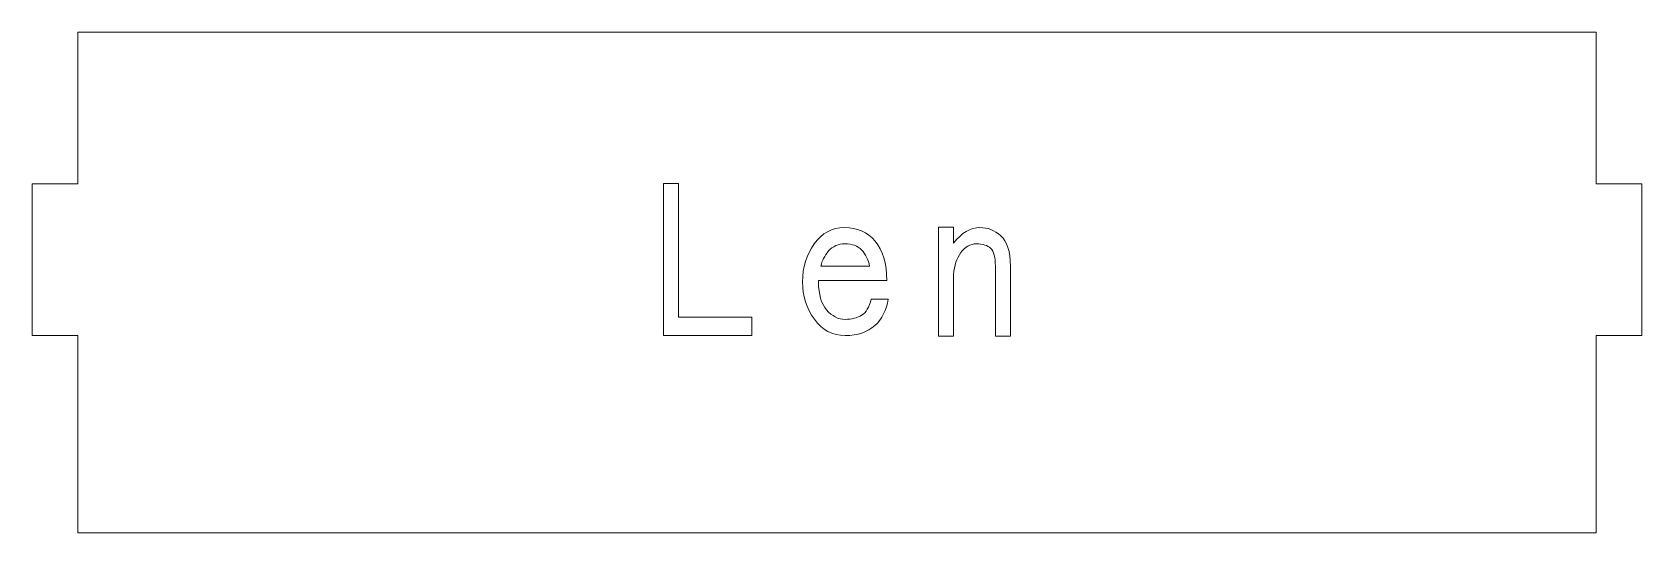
# Model space of a CAD drawing. Header units: millimetres. Extents: x 7 to 113, y 7 to 40.
import ezdxf

# ---------------------------------------------------------------- set-up
doc = ezdxf.new("R2010")
doc.units = ezdxf.units.MM
doc.layers.add('Engraving', color=7, linetype='CONTINUOUS', lineweight=0)
doc.layers.add('Panel', color=1, linetype='CONTINUOUS', lineweight=0)

msp = doc.modelspace()

# ---------------------------------------------------------------- linework, layer by layer
at = {"layer": 'Engraving'}
for points in [[(54.4, 21.21), (54.4, 20), (48.58, 20), (48.58, 30.03), (49.56, 30.03), (49.56, 21.21)], [(60.23, 20.02), (59.94, 20.07), (59.66, 20.15), (59.4, 20.27), (59.16, 20.42), (58.93, 20.61), (58.71, 20.82), (58.51, 21.08), (58.33, 21.35), (58.17, 21.64), (58.03, 21.93), (57.93, 22.23), (57.84, 22.55), (57.78, 22.87), (57.74, 23.2), (57.73, 23.55), (57.74, 23.9), (57.78, 24.24), (57.84, 24.56), (57.93, 24.88), (58.03, 25.19), (58.16, 25.48), (58.32, 25.77), (58.5, 26.04), (58.7, 26.3), (58.91, 26.52), (59.14, 26.7), (59.38, 26.85), (59.64, 26.97), (59.91, 27.05), (60.19, 27.1), (60.49, 27.12), (60.8, 27.11), (61.09, 27.07), (61.36, 27), (61.62, 26.9), (61.87, 26.77), (62.1, 26.62), (62.31, 26.44), (62.51, 26.23), (62.69, 25.99), (62.85, 25.73), (62.98, 25.44), (63.09, 25.13), (63.17, 24.79), (63.23, 24.43), (63.27, 24.04), (63.28, 23.63), (58.78, 23.63), (58.78, 23.54), (58.79, 23.24), (58.82, 22.96), (58.86, 22.71), (58.91, 22.47), (58.99, 22.25), (59.08, 22.04), (59.19, 21.86), (59.31, 21.7), (59.45, 21.55), (59.59, 21.42), (59.74, 21.32), (59.89, 21.23), (60.04, 21.16), (60.2, 21.11), (60.36, 21.08), (60.53, 21.07), (60.69, 21.08), (60.85, 21.09), (61, 21.11), (61.14, 21.14), (61.27, 21.18), (61.4, 21.23), (61.52, 21.28), (61.62, 21.34), (61.73, 21.42), (61.83, 21.51), (61.91, 21.62), (61.99, 21.74), (62.07, 21.88), (62.14, 22.04), (62.2, 22.21), (62.26, 22.4), (63.36, 22.4), (63.32, 22.14), (63.25, 21.89), (63.17, 21.65), (63.07, 21.43), (62.95, 21.22), (62.82, 21.02), (62.67, 20.83), (62.49, 20.66), (62.3, 20.51), (62.09, 20.37), (61.87, 20.26), (61.64, 20.17), (61.39, 20.09), (61.12, 20.04), (60.84, 20.01), (60.53, 20)], [(70.42, 24.79), (70.41, 24.98), (70.39, 25.15), (70.35, 25.31), (70.31, 25.45), (70.26, 25.57), (70.19, 25.67), (70.12, 25.75), (70.04, 25.82), (69.95, 25.88), (69.84, 25.93), (69.73, 25.97), (69.62, 26.01), (69.48, 26.03), (69.35, 26.04), (69.2, 26.05), (69.04, 26.04), (68.9, 26.01), (68.75, 25.97), (68.62, 25.9), (68.5, 25.82), (68.37, 25.73), (68.27, 25.61), (68.16, 25.48), (68.06, 25.33), (67.98, 25.17), (67.9, 25), (67.83, 24.83), (67.78, 24.64), (67.73, 24.45), (67.7, 24.24), (67.68, 24.02), (67.68, 19.97), (66.69, 19.97), (66.69, 27.15), (67.68, 27.15), (67.68, 26.09), (67.88, 26.33), (68.08, 26.54), (68.29, 26.72), (68.51, 26.86), (68.72, 26.98), (68.95, 27.06), (69.18, 27.11), (69.41, 27.12), (69.6, 27.11), (69.78, 27.09), (69.96, 27.05), (70.14, 26.99), (70.31, 26.91), (70.47, 26.82), (70.64, 26.71), (70.79, 26.58), (70.94, 26.43), (71.06, 26.25), (71.17, 26.04), (71.26, 25.81), (71.33, 25.54), (71.38, 25.25), (71.4, 24.93), (71.42, 24.58), (71.42, 19.97), (70.43, 19.97), (70.43, 24.58)], [(62.11, 24.73), (62.07, 24.89), (62.01, 25.04), (61.95, 25.18), (61.88, 25.31), (61.8, 25.43), (61.72, 25.54), (61.62, 25.65), (61.52, 25.74), (61.4, 25.82), (61.28, 25.89), (61.15, 25.95), (61.01, 25.99), (60.86, 26.02), (60.7, 26.04), (60.54, 26.05), (60.36, 26.04), (60.21, 26.02), (60.07, 25.98), (59.92, 25.93), (59.79, 25.86), (59.67, 25.78), (59.56, 25.69), (59.45, 25.58), (59.36, 25.46), (59.27, 25.34), (59.2, 25.22), (59.12, 25.09), (59.06, 24.97), (59.01, 24.84), (58.97, 24.7), (58.93, 24.57), (62.14, 24.57)]]:
    msp.add_lwpolyline(points, close=True, dxfattribs=at)
at = {"layer": 'Panel'}
for p, q in [((10, 40), (110, 40)), ((10, 40), (10, 30)), ((110, 40), (110, 30)), ((10, 30), (7, 30)), ((7, 30), (7, 20)), ((113, 30), (110, 30)), ((113, 20), (113, 30)), ((7, 20), (10, 20)), ((10, 7), (10, 20)), ((110, 20), (113, 20)), ((110, 7), (110, 20)), ((10, 7), (110, 7))]:
    msp.add_line(p, q, dxfattribs=at)

doc.saveas('drawing.dxf')
